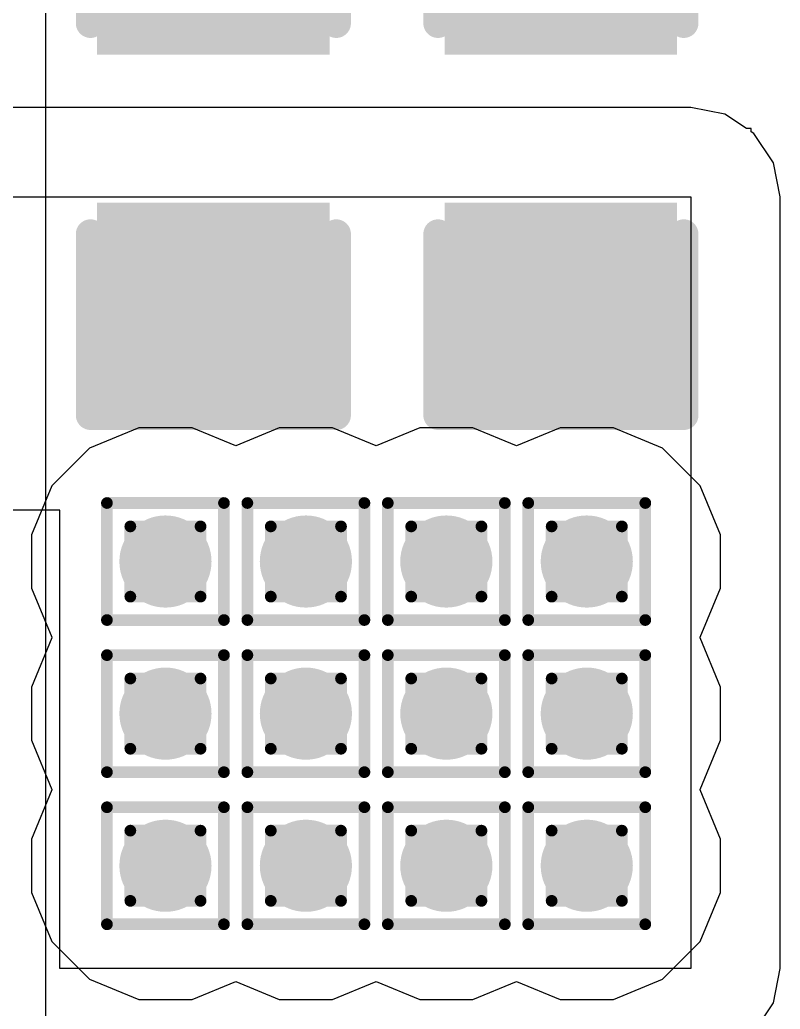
# Model space of a CAD drawing. Header units: inches. Extents: x -18 to 5357, y -8 to 5291.
# Drawn here: x 10.03 to 13.331, y 9.524 to 13.819 of the extents above; entities that cross this region are included whole.
import ezdxf

# ---------------------------------------------------------------- set-up
doc = ezdxf.new("R2010")
doc.units = ezdxf.units.IN
for name, color, linetype in [('Bottom Layer', 5, 'Continuous'), ('Drill Drawing', 1, 'Continuous'), ('Ground', 16, 'Continuous'), ('Power', 76, 'Continuous'), ('Top Layer', 1, 'Continuous'), ('Top Overlay', 2, 'Continuous'), ('Top Paste', 8, 'Continuous'), ('Top Solder', 216, 'Continuous'), ('Via Holes', 16, 'Continuous')]:
    doc.layers.add(name, color=color, linetype=linetype)

# ---------------------------------------------------------------- blocks, each defined once
blk = doc.blocks.new('C___0603_133')
at = {"layer": 'Top Layer'}
for points in [[(-0.381, 0.4445), (-0.381, -0.4445), (-1.143, -0.4445), (-1.143, 0.4445)], [(1.143, 0.4445), (1.143, -0.4445), (0.381, -0.4445), (0.381, 0.4445)]]:
    blk.add_hatch(color=1, dxfattribs=at).paths.add_polyline_path(points)
at = {"layer": 'Top Paste'}
for points in [[(-0.381, 0.4445), (-0.381, -0.4445), (-1.143, -0.4445), (-1.143, 0.4445)], [(1.143, 0.4445), (1.143, -0.4445), (0.381, -0.4445), (0.381, 0.4445)]]:
    blk.add_hatch(color=8, dxfattribs=at).paths.add_polyline_path(points)
at = {"layer": 'Top Solder'}
for points in [[(-0.321, 0.5045), (-0.321, -0.5045), (-1.203, -0.5045), (-1.203, 0.5045)], [(1.203, 0.5045), (1.203, -0.5045), (0.321, -0.5045), (0.321, 0.5045)]]:
    blk.add_hatch(color=216, dxfattribs=at).paths.add_polyline_path(points)
at = {"layer": 'Top Overlay'}
for points in [[(-0.4572, 0.5334, 0.127, 0.127, 0), (-1.2446, 0.5334, 0.127, 0.127, 0)], [(-1.2446, -0.5334, 0.127, 0.127, 0), (-1.2446, 0.5334, 0.127, 0.127, 0)], [(1.2446, 0.5334, 0.127, 0.127, 0), (0.4572, 0.5334, 0.127, 0.127, 0)], [(1.2446, -0.5334, 0.127, 0.127, 0), (1.2446, 0.5334, 0.127, 0.127, 0)], [(-0.4572, -0.5334, 0.127, 0.127, 0), (-1.2446, -0.5334, 0.127, 0.127, 0)], [(1.2446, -0.5334, 0.127, 0.127, 0), (0.4572, -0.5334, 0.127, 0.127, 0)]]:
    blk.add_lwpolyline(points, format="xyseb", dxfattribs=at)
for points in [[(-1.2763, 0.5334, 0.0635, 0.0635, 1), (-1.2128, 0.5334, 0.0635, 0.0635, 1)], [(-1.2763, 0.5334, 0.0635, 0.0635, 1), (-1.2128, 0.5334, 0.0635, 0.0635, 1)], [(-0.4889, 0.5334, 0.0635, 0.0635, 1), (-0.4254, 0.5334, 0.0635, 0.0635, 1)], [(0.4255, 0.5334, 0.0635, 0.0635, 1), (0.489, 0.5334, 0.0635, 0.0635, 1)], [(1.2129, 0.5334, 0.0635, 0.0635, 1), (1.2764, 0.5334, 0.0635, 0.0635, 1)], [(1.2129, 0.5334, 0.0635, 0.0635, 1), (1.2764, 0.5334, 0.0635, 0.0635, 1)], [(-1.2764, -0.5334, 0.0635, 0.0635, 1), (-1.2128, -0.5334, 0.0635, 0.0635, 1)], [(-1.2764, -0.5334, 0.0635, 0.0635, 1), (-1.2128, -0.5334, 0.0635, 0.0635, 1)], [(-0.4889, -0.5334, 0.0635, 0.0635, 1), (-0.4254, -0.5334, 0.0635, 0.0635, 1)], [(0.4255, -0.5334, 0.0635, 0.0635, 1), (0.489, -0.5334, 0.0635, 0.0635, 1)], [(1.2129, -0.5334, 0.0635, 0.0635, 1), (1.2764, -0.5334, 0.0635, 0.0635, 1)], [(1.2129, -0.5334, 0.0635, 0.0635, 1), (1.2764, -0.5334, 0.0635, 0.0635, 1)]]:
    blk.add_lwpolyline(points, format="xyseb", close=True, dxfattribs=at)
blk = doc.blocks.new('C___0603_134')
at = {"layer": 'Top Layer'}
for points in [[(-0.381, 0.4445), (-0.381, -0.4445), (-1.143, -0.4445), (-1.143, 0.4445)], [(1.143, 0.4445), (1.143, -0.4445), (0.381, -0.4445), (0.381, 0.4445)]]:
    blk.add_hatch(color=1, dxfattribs=at).paths.add_polyline_path(points)
at = {"layer": 'Top Paste'}
for points in [[(-0.381, 0.4445), (-0.381, -0.4445), (-1.143, -0.4445), (-1.143, 0.4445)], [(1.143, 0.4445), (1.143, -0.4445), (0.381, -0.4445), (0.381, 0.4445)]]:
    blk.add_hatch(color=8, dxfattribs=at).paths.add_polyline_path(points)
at = {"layer": 'Top Solder'}
for points in [[(-0.321, 0.5045), (-0.321, -0.5045), (-1.203, -0.5045), (-1.203, 0.5045)], [(1.203, 0.5045), (1.203, -0.5045), (0.321, -0.5045), (0.321, 0.5045)]]:
    blk.add_hatch(color=216, dxfattribs=at).paths.add_polyline_path(points)
at = {"layer": 'Top Overlay'}
for points in [[(-1.2446, -0.5334, 0.127, 0.127, 0), (-1.2446, 0.5334, 0.127, 0.127, 0)], [(-0.4572, 0.5334, 0.127, 0.127, 0), (-1.2446, 0.5334, 0.127, 0.127, 0)], [(0.4572, 0.5334, 0.127, 0.127, 0), (1.2446, 0.5334, 0.127, 0.127, 0)], [(1.2446, -0.5334, 0.127, 0.127, 0), (1.2446, 0.5334, 0.127, 0.127, 0)], [(-0.4572, -0.5334, 0.127, 0.127, 0), (-1.2446, -0.5334, 0.127, 0.127, 0)], [(1.2446, -0.5334, 0.127, 0.127, 0), (0.4572, -0.5334, 0.127, 0.127, 0)]]:
    blk.add_lwpolyline(points, format="xyseb", dxfattribs=at)
for points in [[(-1.2764, 0.5334, 0.0635, 0.0635, 1), (-1.2128, 0.5334, 0.0635, 0.0635, 1)], [(-1.2764, 0.5334, 0.0635, 0.0635, 1), (-1.2128, 0.5334, 0.0635, 0.0635, 1)], [(-0.4889, 0.5334, 0.0635, 0.0635, 1), (-0.4254, 0.5334, 0.0635, 0.0635, 1)], [(0.4255, 0.5334, 0.0635, 0.0635, 1), (0.489, 0.5334, 0.0635, 0.0635, 1)], [(1.2128, 0.5334, 0.0635, 0.0635, 1), (1.2764, 0.5334, 0.0635, 0.0635, 1)], [(1.2128, 0.5334, 0.0635, 0.0635, 1), (1.2764, 0.5334, 0.0635, 0.0635, 1)], [(-1.2764, -0.5334, 0.0635, 0.0635, 1), (-1.2128, -0.5334, 0.0635, 0.0635, 1)], [(-1.2764, -0.5334, 0.0635, 0.0635, 1), (-1.2128, -0.5334, 0.0635, 0.0635, 1)], [(-0.4889, -0.5334, 0.0635, 0.0635, 1), (-0.4254, -0.5334, 0.0635, 0.0635, 1)], [(0.4255, -0.5334, 0.0635, 0.0635, 1), (0.489, -0.5334, 0.0635, 0.0635, 1)], [(1.2128, -0.5334, 0.0635, 0.0635, 1), (1.2764, -0.5334, 0.0635, 0.0635, 1)], [(1.2128, -0.5334, 0.0635, 0.0635, 1), (1.2764, -0.5334, 0.0635, 0.0635, 1)]]:
    blk.add_lwpolyline(points, format="xyseb", close=True, dxfattribs=at)

msp = doc.modelspace()

# ---------------------------------------------------------------- hatches: boundary and pattern name
at = {"layer": 'Bottom Layer'}
h = msp.add_hatch(color=5, dxfattribs=at)
edge = h.paths.add_edge_path()
edge.add_arc((10.6623, 11.4671), 0.2, 0, 360)
h = msp.add_hatch(color=5, dxfattribs=at)
edge = h.paths.add_edge_path()
edge.add_arc((11.2719, 11.4671), 0.2, 0, 360)
h = msp.add_hatch(color=5, dxfattribs=at)
edge = h.paths.add_edge_path()
edge.add_arc((11.8815, 11.4671), 0.2, 0, 360)
h = msp.add_hatch(color=5, dxfattribs=at)
edge = h.paths.add_edge_path()
edge.add_arc((12.4911, 11.4671), 0.2, 0, 360)
h = msp.add_hatch(color=5, dxfattribs=at)
edge = h.paths.add_edge_path()
edge.add_arc((10.6623, 10.8067), 0.2, 0, 360)
h = msp.add_hatch(color=5, dxfattribs=at)
edge = h.paths.add_edge_path()
edge.add_arc((11.2719, 10.8067), 0.2, 0, 360)
h = msp.add_hatch(color=5, dxfattribs=at)
edge = h.paths.add_edge_path()
edge.add_arc((11.8815, 10.8067), 0.2, 0, 360)
h = msp.add_hatch(color=5, dxfattribs=at)
edge = h.paths.add_edge_path()
edge.add_arc((12.4911, 10.8067), 0.2, 0, 360)
h = msp.add_hatch(color=5, dxfattribs=at)
edge = h.paths.add_edge_path()
edge.add_arc((10.6623, 10.1463), 0.2, 0, 360)
h = msp.add_hatch(color=5, dxfattribs=at)
edge = h.paths.add_edge_path()
edge.add_arc((11.2719, 10.1463), 0.2, 0, 360)
h = msp.add_hatch(color=5, dxfattribs=at)
edge = h.paths.add_edge_path()
edge.add_arc((11.8815, 10.1463), 0.2, 0, 360)
h = msp.add_hatch(color=5, dxfattribs=at)
edge = h.paths.add_edge_path()
edge.add_arc((12.4911, 10.1463), 0.2, 0, 360)
at = {"layer": 'Ground'}
h = msp.add_hatch(color=16, dxfattribs=at)
edge = h.paths.add_edge_path()
edge.add_arc((10.6623, 11.4671), 0.2, 0, 360)
h = msp.add_hatch(color=16, dxfattribs=at)
edge = h.paths.add_edge_path()
edge.add_arc((11.2719, 11.4671), 0.2, 0, 360)
h = msp.add_hatch(color=16, dxfattribs=at)
edge = h.paths.add_edge_path()
edge.add_arc((11.8815, 11.4671), 0.2, 0, 360)
h = msp.add_hatch(color=16, dxfattribs=at)
edge = h.paths.add_edge_path()
edge.add_arc((12.4911, 11.4671), 0.2, 0, 360)
h = msp.add_hatch(color=16, dxfattribs=at)
edge = h.paths.add_edge_path()
edge.add_arc((10.6623, 10.8067), 0.2, 0, 360)
h = msp.add_hatch(color=16, dxfattribs=at)
edge = h.paths.add_edge_path()
edge.add_arc((11.2719, 10.8067), 0.2, 0, 360)
h = msp.add_hatch(color=16, dxfattribs=at)
edge = h.paths.add_edge_path()
edge.add_arc((11.8815, 10.8067), 0.2, 0, 360)
h = msp.add_hatch(color=16, dxfattribs=at)
edge = h.paths.add_edge_path()
edge.add_arc((12.4911, 10.8067), 0.2, 0, 360)
h = msp.add_hatch(color=16, dxfattribs=at)
edge = h.paths.add_edge_path()
edge.add_arc((10.6623, 10.1463), 0.2, 0, 360)
h = msp.add_hatch(color=16, dxfattribs=at)
edge = h.paths.add_edge_path()
edge.add_arc((11.2719, 10.1463), 0.2, 0, 360)
h = msp.add_hatch(color=16, dxfattribs=at)
edge = h.paths.add_edge_path()
edge.add_arc((11.8815, 10.1463), 0.2, 0, 360)
h = msp.add_hatch(color=16, dxfattribs=at)
edge = h.paths.add_edge_path()
edge.add_arc((12.4911, 10.1463), 0.2, 0, 360)
at = {"layer": 'Power'}
h = msp.add_hatch(color=76, dxfattribs=at)
edge = h.paths.add_edge_path()
edge.add_arc((10.6623, 11.4671), 0.2, 0, 360)
h = msp.add_hatch(color=76, dxfattribs=at)
edge = h.paths.add_edge_path()
edge.add_arc((11.2719, 11.4671), 0.2, 0, 360)
h = msp.add_hatch(color=76, dxfattribs=at)
edge = h.paths.add_edge_path()
edge.add_arc((11.8815, 11.4671), 0.2, 0, 360)
h = msp.add_hatch(color=76, dxfattribs=at)
edge = h.paths.add_edge_path()
edge.add_arc((12.4911, 11.4671), 0.2, 0, 360)
h = msp.add_hatch(color=76, dxfattribs=at)
edge = h.paths.add_edge_path()
edge.add_arc((10.6623, 10.8067), 0.2, 0, 360)
h = msp.add_hatch(color=76, dxfattribs=at)
edge = h.paths.add_edge_path()
edge.add_arc((11.2719, 10.8067), 0.2, 0, 360)
h = msp.add_hatch(color=76, dxfattribs=at)
edge = h.paths.add_edge_path()
edge.add_arc((11.8815, 10.8067), 0.2, 0, 360)
h = msp.add_hatch(color=76, dxfattribs=at)
edge = h.paths.add_edge_path()
edge.add_arc((12.4911, 10.8067), 0.2, 0, 360)
h = msp.add_hatch(color=76, dxfattribs=at)
edge = h.paths.add_edge_path()
edge.add_arc((10.6623, 10.1463), 0.2, 0, 360)
h = msp.add_hatch(color=76, dxfattribs=at)
edge = h.paths.add_edge_path()
edge.add_arc((11.2719, 10.1463), 0.2, 0, 360)
h = msp.add_hatch(color=76, dxfattribs=at)
edge = h.paths.add_edge_path()
edge.add_arc((11.8815, 10.1463), 0.2, 0, 360)
h = msp.add_hatch(color=76, dxfattribs=at)
edge = h.paths.add_edge_path()
edge.add_arc((12.4911, 10.1463), 0.2, 0, 360)
at = {"layer": 'Top Layer'}
h = msp.add_hatch(color=1, dxfattribs=at)
edge = h.paths.add_edge_path()
edge.add_arc((10.6623, 11.4671), 0.2, 0, 360)
h = msp.add_hatch(color=1, dxfattribs=at)
edge = h.paths.add_edge_path()
edge.add_arc((11.2719, 11.4671), 0.2, 0, 360)
h = msp.add_hatch(color=1, dxfattribs=at)
edge = h.paths.add_edge_path()
edge.add_arc((11.8815, 11.4671), 0.2, 0, 360)
h = msp.add_hatch(color=1, dxfattribs=at)
edge = h.paths.add_edge_path()
edge.add_arc((12.4911, 11.4671), 0.2, 0, 360)
h = msp.add_hatch(color=1, dxfattribs=at)
edge = h.paths.add_edge_path()
edge.add_arc((10.6623, 10.8067), 0.2, 0, 360)
h = msp.add_hatch(color=1, dxfattribs=at)
edge = h.paths.add_edge_path()
edge.add_arc((11.2719, 10.8067), 0.2, 0, 360)
h = msp.add_hatch(color=1, dxfattribs=at)
edge = h.paths.add_edge_path()
edge.add_arc((11.8815, 10.8067), 0.2, 0, 360)
h = msp.add_hatch(color=1, dxfattribs=at)
edge = h.paths.add_edge_path()
edge.add_arc((12.4911, 10.8067), 0.2, 0, 360)
h = msp.add_hatch(color=1, dxfattribs=at)
edge = h.paths.add_edge_path()
edge.add_arc((10.6623, 10.1463), 0.2, 0, 360)
h = msp.add_hatch(color=1, dxfattribs=at)
edge = h.paths.add_edge_path()
edge.add_arc((11.2719, 10.1463), 0.2, 0, 360)
h = msp.add_hatch(color=1, dxfattribs=at)
edge = h.paths.add_edge_path()
edge.add_arc((11.8815, 10.1463), 0.2, 0, 360)
h = msp.add_hatch(color=1, dxfattribs=at)
edge = h.paths.add_edge_path()
edge.add_arc((12.4911, 10.1463), 0.2, 0, 360)
at = {"layer": 'Via Holes'}
h = msp.add_hatch(color=7, dxfattribs=at)
edge = h.paths.add_edge_path()
edge.add_arc((10.6623, 11.4671), 0.1, 0, 360)
h = msp.add_hatch(color=7, dxfattribs=at)
edge = h.paths.add_edge_path()
edge.add_arc((11.2719, 11.4671), 0.1, 0, 360)
h = msp.add_hatch(color=7, dxfattribs=at)
edge = h.paths.add_edge_path()
edge.add_arc((11.8815, 11.4671), 0.1, 0, 360)
h = msp.add_hatch(color=7, dxfattribs=at)
edge = h.paths.add_edge_path()
edge.add_arc((12.4911, 11.4671), 0.1, 0, 360)
h = msp.add_hatch(color=7, dxfattribs=at)
edge = h.paths.add_edge_path()
edge.add_arc((10.6623, 10.8067), 0.1, 0, 360)
h = msp.add_hatch(color=7, dxfattribs=at)
edge = h.paths.add_edge_path()
edge.add_arc((11.2719, 10.8067), 0.1, 0, 360)
h = msp.add_hatch(color=7, dxfattribs=at)
edge = h.paths.add_edge_path()
edge.add_arc((11.8815, 10.8067), 0.1, 0, 360)
h = msp.add_hatch(color=7, dxfattribs=at)
edge = h.paths.add_edge_path()
edge.add_arc((12.4911, 10.8067), 0.1, 0, 360)
h = msp.add_hatch(color=7, dxfattribs=at)
edge = h.paths.add_edge_path()
edge.add_arc((10.6623, 10.1463), 0.1, 0, 360)
h = msp.add_hatch(color=7, dxfattribs=at)
edge = h.paths.add_edge_path()
edge.add_arc((11.2719, 10.1463), 0.1, 0, 360)
h = msp.add_hatch(color=7, dxfattribs=at)
edge = h.paths.add_edge_path()
edge.add_arc((11.8815, 10.1463), 0.1, 0, 360)
h = msp.add_hatch(color=7, dxfattribs=at)
edge = h.paths.add_edge_path()
edge.add_arc((12.4911, 10.1463), 0.1, 0, 360)

# ---------------------------------------------------------------- linework, layer by layer
at = {"layer": 'Bottom Layer'}
for p, q in [((10.5467, 12.0481), (10.3332, 11.9596)), ((10.7779, 12.0481), (10.5467, 12.0481)), ((10.9671, 11.9697), (10.7779, 12.0481)), ((11.1563, 12.0481), (10.9671, 11.9697)), ((11.3875, 12.0481), (11.1563, 12.0481)), ((11.5767, 11.9697), (11.3875, 12.0481)), ((11.7659, 12.0481), (11.5767, 11.9697)), ((11.9971, 12.0481), (11.7659, 12.0481)), ((12.1863, 11.9697), (11.9971, 12.0481)), ((12.3755, 12.0481), (12.1863, 11.9697)), ((12.6067, 12.0481), (12.3755, 12.0481)), ((12.8202, 11.9596), (12.6067, 12.0481)), ((10.3332, 11.9596), (10.1698, 11.7962)), ((12.9837, 11.7962), (12.8202, 11.9596)), ((10.1698, 11.7962), (10.0813, 11.5827)), ((13.0721, 11.5827), (12.9837, 11.7962)), ((10.0813, 11.5827), (10.0813, 11.3515)), ((13.0721, 11.3515), (13.0721, 11.5827)), ((10.0813, 11.3515), (10.1698, 11.138)), ((12.9837, 11.138), (13.0721, 11.3515)), ((10.1698, 11.1358), (10.0813, 10.9223)), ((10.1698, 11.138), (10.1709, 11.1369)), ((10.1709, 11.1369), (10.1698, 11.1358)), ((12.9826, 11.1369), (12.9837, 11.138)), ((12.9837, 11.1358), (12.9826, 11.1369)), ((13.0721, 10.9223), (12.9837, 11.1358)), ((10.0813, 10.9223), (10.0813, 10.6911)), ((13.0721, 10.6911), (13.0721, 10.9223)), ((10.0813, 10.6911), (10.1698, 10.4776)), ((12.9837, 10.4776), (13.0721, 10.6911)), ((10.1698, 10.4754), (10.0813, 10.2618)), ((10.1698, 10.4776), (10.1709, 10.4765)), ((10.1709, 10.4765), (10.1698, 10.4754)), ((12.9826, 10.4765), (12.9837, 10.4776)), ((12.9837, 10.4754), (12.9826, 10.4765)), ((13.0721, 10.2618), (12.9837, 10.4754)), ((10.0813, 10.2618), (10.0813, 10.0307)), ((13.0721, 10.0307), (13.0721, 10.2618)), ((10.0813, 10.0307), (10.1698, 9.8172)), ((12.9837, 9.8172), (13.0721, 10.0307)), ((10.1698, 9.8172), (10.3332, 9.6537)), ((12.8202, 9.6537), (12.9837, 9.8172)), ((10.3332, 9.6537), (10.5467, 9.5653)), ((10.7779, 9.5653), (10.9671, 9.6437)), ((10.9671, 9.6437), (11.1563, 9.5653)), ((11.3875, 9.5653), (11.5767, 9.6437)), ((11.5767, 9.6437), (11.7659, 9.5653)), ((11.9971, 9.5653), (12.1863, 9.6437)), ((12.1863, 9.6437), (12.3755, 9.5653)), ((12.6067, 9.5653), (12.8202, 9.6537)), ((10.5467, 9.5653), (10.7779, 9.5653)), ((11.1563, 9.5653), (11.3875, 9.5653)), ((11.7659, 9.5653), (11.9971, 9.5653)), ((12.3755, 9.5653), (12.6067, 9.5653))]:
    msp.add_line(p, q, dxfattribs=at)
at = {"layer": 'Drill Drawing'}
for points in [[(10.4083, 11.7211, 0.0508, 0.0508, 0), (10.9163, 11.7211, 0.0508, 0.0508, 0)], [(10.4083, 11.2131, 0.0508, 0.0508, 0), (10.4083, 11.7211, 0.0508, 0.0508, 0)], [(10.9163, 11.2131, 0.0508, 0.0508, 0), (10.9163, 11.7211, 0.0508, 0.0508, 0)], [(11.0179, 11.7211, 0.0508, 0.0508, 0), (11.5259, 11.7211, 0.0508, 0.0508, 0)], [(11.0179, 11.2131, 0.0508, 0.0508, 0), (11.0179, 11.7211, 0.0508, 0.0508, 0)], [(11.5259, 11.2131, 0.0508, 0.0508, 0), (11.5259, 11.7211, 0.0508, 0.0508, 0)], [(11.6275, 11.7211, 0.0508, 0.0508, 0), (12.1355, 11.7211, 0.0508, 0.0508, 0)], [(11.6275, 11.2131, 0.0508, 0.0508, 0), (11.6275, 11.7211, 0.0508, 0.0508, 0)], [(12.1355, 11.2131, 0.0508, 0.0508, 0), (12.1355, 11.7211, 0.0508, 0.0508, 0)], [(12.2371, 11.7211, 0.0508, 0.0508, 0), (12.7451, 11.7211, 0.0508, 0.0508, 0)], [(12.2371, 11.2131, 0.0508, 0.0508, 0), (12.2371, 11.7211, 0.0508, 0.0508, 0)], [(12.7451, 11.2131, 0.0508, 0.0508, 0), (12.7451, 11.7211, 0.0508, 0.0508, 0)], [(10.5099, 11.6195, 0.0508, 0.0508, 0), (10.8147, 11.6195, 0.0508, 0.0508, 0)], [(10.5099, 11.3147, 0.0508, 0.0508, 0), (10.5099, 11.6195, 0.0508, 0.0508, 0)], [(10.8147, 11.3147, 0.0508, 0.0508, 0), (10.8147, 11.6195, 0.0508, 0.0508, 0)], [(11.1195, 11.6195, 0.0508, 0.0508, 0), (11.4243, 11.6195, 0.0508, 0.0508, 0)], [(11.1195, 11.3147, 0.0508, 0.0508, 0), (11.1195, 11.6195, 0.0508, 0.0508, 0)], [(11.4243, 11.3147, 0.0508, 0.0508, 0), (11.4243, 11.6195, 0.0508, 0.0508, 0)], [(11.7291, 11.6195, 0.0508, 0.0508, 0), (12.0339, 11.6195, 0.0508, 0.0508, 0)], [(11.7291, 11.3147, 0.0508, 0.0508, 0), (11.7291, 11.6195, 0.0508, 0.0508, 0)], [(12.0339, 11.3147, 0.0508, 0.0508, 0), (12.0339, 11.6195, 0.0508, 0.0508, 0)], [(12.3387, 11.6195, 0.0508, 0.0508, 0), (12.6435, 11.6195, 0.0508, 0.0508, 0)], [(12.3387, 11.3147, 0.0508, 0.0508, 0), (12.3387, 11.6195, 0.0508, 0.0508, 0)], [(12.6435, 11.3147, 0.0508, 0.0508, 0), (12.6435, 11.6195, 0.0508, 0.0508, 0)], [(10.5099, 11.3147, 0.0508, 0.0508, 0), (10.8147, 11.3147, 0.0508, 0.0508, 0)], [(11.1195, 11.3147, 0.0508, 0.0508, 0), (11.4243, 11.3147, 0.0508, 0.0508, 0)], [(11.7291, 11.3147, 0.0508, 0.0508, 0), (12.0339, 11.3147, 0.0508, 0.0508, 0)], [(12.3387, 11.3147, 0.0508, 0.0508, 0), (12.6435, 11.3147, 0.0508, 0.0508, 0)], [(10.4083, 11.2131, 0.0508, 0.0508, 0), (10.9163, 11.2131, 0.0508, 0.0508, 0)], [(11.0179, 11.2131, 0.0508, 0.0508, 0), (11.5259, 11.2131, 0.0508, 0.0508, 0)], [(11.6275, 11.2131, 0.0508, 0.0508, 0), (12.1355, 11.2131, 0.0508, 0.0508, 0)], [(12.2371, 11.2131, 0.0508, 0.0508, 0), (12.7451, 11.2131, 0.0508, 0.0508, 0)], [(10.4083, 11.0607, 0.0508, 0.0508, 0), (10.9163, 11.0607, 0.0508, 0.0508, 0)], [(10.4083, 10.5527, 0.0508, 0.0508, 0), (10.4083, 11.0607, 0.0508, 0.0508, 0)], [(10.9163, 10.5527, 0.0508, 0.0508, 0), (10.9163, 11.0607, 0.0508, 0.0508, 0)], [(11.0179, 11.0607, 0.0508, 0.0508, 0), (11.5259, 11.0607, 0.0508, 0.0508, 0)], [(11.0179, 10.5527, 0.0508, 0.0508, 0), (11.0179, 11.0607, 0.0508, 0.0508, 0)], [(11.5259, 10.5527, 0.0508, 0.0508, 0), (11.5259, 11.0607, 0.0508, 0.0508, 0)], [(11.6275, 11.0607, 0.0508, 0.0508, 0), (12.1355, 11.0607, 0.0508, 0.0508, 0)], [(11.6275, 10.5527, 0.0508, 0.0508, 0), (11.6275, 11.0607, 0.0508, 0.0508, 0)], [(12.1355, 10.5527, 0.0508, 0.0508, 0), (12.1355, 11.0607, 0.0508, 0.0508, 0)], [(12.2371, 11.0607, 0.0508, 0.0508, 0), (12.7451, 11.0607, 0.0508, 0.0508, 0)], [(12.2371, 10.5527, 0.0508, 0.0508, 0), (12.2371, 11.0607, 0.0508, 0.0508, 0)], [(12.7451, 10.5527, 0.0508, 0.0508, 0), (12.7451, 11.0607, 0.0508, 0.0508, 0)], [(10.5099, 10.9591, 0.0508, 0.0508, 0), (10.8147, 10.9591, 0.0508, 0.0508, 0)], [(10.5099, 10.6543, 0.0508, 0.0508, 0), (10.5099, 10.9591, 0.0508, 0.0508, 0)], [(10.8147, 10.6543, 0.0508, 0.0508, 0), (10.8147, 10.9591, 0.0508, 0.0508, 0)], [(11.1195, 10.9591, 0.0508, 0.0508, 0), (11.4243, 10.9591, 0.0508, 0.0508, 0)], [(11.1195, 10.6543, 0.0508, 0.0508, 0), (11.1195, 10.9591, 0.0508, 0.0508, 0)], [(11.4243, 10.6543, 0.0508, 0.0508, 0), (11.4243, 10.9591, 0.0508, 0.0508, 0)], [(11.7291, 10.9591, 0.0508, 0.0508, 0), (12.0339, 10.9591, 0.0508, 0.0508, 0)], [(11.7291, 10.6543, 0.0508, 0.0508, 0), (11.7291, 10.9591, 0.0508, 0.0508, 0)], [(12.0339, 10.6543, 0.0508, 0.0508, 0), (12.0339, 10.9591, 0.0508, 0.0508, 0)], [(12.3387, 10.9591, 0.0508, 0.0508, 0), (12.6435, 10.9591, 0.0508, 0.0508, 0)], [(12.3387, 10.6543, 0.0508, 0.0508, 0), (12.3387, 10.9591, 0.0508, 0.0508, 0)], [(12.6435, 10.6543, 0.0508, 0.0508, 0), (12.6435, 10.9591, 0.0508, 0.0508, 0)], [(10.5099, 10.6543, 0.0508, 0.0508, 0), (10.8147, 10.6543, 0.0508, 0.0508, 0)], [(11.1195, 10.6543, 0.0508, 0.0508, 0), (11.4243, 10.6543, 0.0508, 0.0508, 0)], [(11.7291, 10.6543, 0.0508, 0.0508, 0), (12.0339, 10.6543, 0.0508, 0.0508, 0)], [(12.3387, 10.6543, 0.0508, 0.0508, 0), (12.6435, 10.6543, 0.0508, 0.0508, 0)], [(10.4083, 10.5527, 0.0508, 0.0508, 0), (10.9163, 10.5527, 0.0508, 0.0508, 0)], [(11.0179, 10.5527, 0.0508, 0.0508, 0), (11.5259, 10.5527, 0.0508, 0.0508, 0)], [(11.6275, 10.5527, 0.0508, 0.0508, 0), (12.1355, 10.5527, 0.0508, 0.0508, 0)], [(12.2371, 10.5527, 0.0508, 0.0508, 0), (12.7451, 10.5527, 0.0508, 0.0508, 0)], [(10.4083, 10.4003, 0.0508, 0.0508, 0), (10.9163, 10.4003, 0.0508, 0.0508, 0)], [(10.4083, 9.8923, 0.0508, 0.0508, 0), (10.4083, 10.4003, 0.0508, 0.0508, 0)], [(10.9163, 9.8923, 0.0508, 0.0508, 0), (10.9163, 10.4003, 0.0508, 0.0508, 0)], [(11.0179, 10.4003, 0.0508, 0.0508, 0), (11.5259, 10.4003, 0.0508, 0.0508, 0)], [(11.0179, 9.8923, 0.0508, 0.0508, 0), (11.0179, 10.4003, 0.0508, 0.0508, 0)], [(11.5259, 9.8923, 0.0508, 0.0508, 0), (11.5259, 10.4003, 0.0508, 0.0508, 0)], [(11.6275, 10.4003, 0.0508, 0.0508, 0), (12.1355, 10.4003, 0.0508, 0.0508, 0)], [(11.6275, 9.8923, 0.0508, 0.0508, 0), (11.6275, 10.4003, 0.0508, 0.0508, 0)], [(12.1355, 9.8923, 0.0508, 0.0508, 0), (12.1355, 10.4003, 0.0508, 0.0508, 0)], [(12.2371, 10.4003, 0.0508, 0.0508, 0), (12.7451, 10.4003, 0.0508, 0.0508, 0)], [(12.2371, 9.8923, 0.0508, 0.0508, 0), (12.2371, 10.4003, 0.0508, 0.0508, 0)], [(12.7451, 9.8923, 0.0508, 0.0508, 0), (12.7451, 10.4003, 0.0508, 0.0508, 0)], [(10.5099, 10.2987, 0.0508, 0.0508, 0), (10.8147, 10.2987, 0.0508, 0.0508, 0)], [(10.5099, 9.9939, 0.0508, 0.0508, 0), (10.5099, 10.2987, 0.0508, 0.0508, 0)], [(10.8147, 9.9939, 0.0508, 0.0508, 0), (10.8147, 10.2987, 0.0508, 0.0508, 0)], [(11.1195, 10.2987, 0.0508, 0.0508, 0), (11.4243, 10.2987, 0.0508, 0.0508, 0)], [(11.1195, 9.9939, 0.0508, 0.0508, 0), (11.1195, 10.2987, 0.0508, 0.0508, 0)], [(11.4243, 9.9939, 0.0508, 0.0508, 0), (11.4243, 10.2987, 0.0508, 0.0508, 0)], [(11.7291, 10.2987, 0.0508, 0.0508, 0), (12.0339, 10.2987, 0.0508, 0.0508, 0)], [(11.7291, 9.9939, 0.0508, 0.0508, 0), (11.7291, 10.2987, 0.0508, 0.0508, 0)], [(12.0339, 9.9939, 0.0508, 0.0508, 0), (12.0339, 10.2987, 0.0508, 0.0508, 0)], [(12.3387, 10.2987, 0.0508, 0.0508, 0), (12.6435, 10.2987, 0.0508, 0.0508, 0)], [(12.3387, 9.9939, 0.0508, 0.0508, 0), (12.3387, 10.2987, 0.0508, 0.0508, 0)], [(12.6435, 9.9939, 0.0508, 0.0508, 0), (12.6435, 10.2987, 0.0508, 0.0508, 0)], [(10.5099, 9.9939, 0.0508, 0.0508, 0), (10.8147, 9.9939, 0.0508, 0.0508, 0)], [(11.1195, 9.9939, 0.0508, 0.0508, 0), (11.4243, 9.9939, 0.0508, 0.0508, 0)], [(11.7291, 9.9939, 0.0508, 0.0508, 0), (12.0339, 9.9939, 0.0508, 0.0508, 0)], [(12.3387, 9.9939, 0.0508, 0.0508, 0), (12.6435, 9.9939, 0.0508, 0.0508, 0)], [(10.4083, 9.8923, 0.0508, 0.0508, 0), (10.9163, 9.8923, 0.0508, 0.0508, 0)], [(11.0179, 9.8923, 0.0508, 0.0508, 0), (11.5259, 9.8923, 0.0508, 0.0508, 0)], [(11.6275, 9.8923, 0.0508, 0.0508, 0), (12.1355, 9.8923, 0.0508, 0.0508, 0)], [(12.2371, 9.8923, 0.0508, 0.0508, 0), (12.7451, 9.8923, 0.0508, 0.0508, 0)]]:
    msp.add_lwpolyline(points, format="xyseb", dxfattribs=at)
for points in [[(10.3956, 11.7211, 0.0254, 0.0254, 1), (10.421, 11.7211, 0.0254, 0.0254, 1)], [(10.3956, 11.7211, 0.0254, 0.0254, 1), (10.421, 11.7211, 0.0254, 0.0254, 1)], [(10.9036, 11.7211, 0.0254, 0.0254, 1), (10.929, 11.7211, 0.0254, 0.0254, 1)], [(10.9036, 11.7211, 0.0254, 0.0254, 1), (10.929, 11.7211, 0.0254, 0.0254, 1)], [(11.0052, 11.7211, 0.0254, 0.0254, 1), (11.0306, 11.7211, 0.0254, 0.0254, 1)], [(11.0052, 11.7211, 0.0254, 0.0254, 1), (11.0306, 11.7211, 0.0254, 0.0254, 1)], [(11.5132, 11.7211, 0.0254, 0.0254, 1), (11.5386, 11.7211, 0.0254, 0.0254, 1)], [(11.5132, 11.7211, 0.0254, 0.0254, 1), (11.5386, 11.7211, 0.0254, 0.0254, 1)], [(11.6148, 11.7211, 0.0254, 0.0254, 1), (11.6402, 11.7211, 0.0254, 0.0254, 1)], [(11.6148, 11.7211, 0.0254, 0.0254, 1), (11.6402, 11.7211, 0.0254, 0.0254, 1)], [(12.1228, 11.7211, 0.0254, 0.0254, 1), (12.1482, 11.7211, 0.0254, 0.0254, 1)], [(12.1228, 11.7211, 0.0254, 0.0254, 1), (12.1482, 11.7211, 0.0254, 0.0254, 1)], [(12.2244, 11.7211, 0.0254, 0.0254, 1), (12.2498, 11.7211, 0.0254, 0.0254, 1)], [(12.2244, 11.7211, 0.0254, 0.0254, 1), (12.2498, 11.7211, 0.0254, 0.0254, 1)], [(12.7324, 11.7211, 0.0254, 0.0254, 1), (12.7578, 11.7211, 0.0254, 0.0254, 1)], [(12.7324, 11.7211, 0.0254, 0.0254, 1), (12.7578, 11.7211, 0.0254, 0.0254, 1)], [(10.4972, 11.6195, 0.0254, 0.0254, 1), (10.5226, 11.6195, 0.0254, 0.0254, 1)], [(10.4972, 11.6195, 0.0254, 0.0254, 1), (10.5226, 11.6195, 0.0254, 0.0254, 1)], [(10.802, 11.6195, 0.0254, 0.0254, 1), (10.8274, 11.6195, 0.0254, 0.0254, 1)], [(10.802, 11.6195, 0.0254, 0.0254, 1), (10.8274, 11.6195, 0.0254, 0.0254, 1)], [(11.1068, 11.6195, 0.0254, 0.0254, 1), (11.1322, 11.6195, 0.0254, 0.0254, 1)], [(11.1068, 11.6195, 0.0254, 0.0254, 1), (11.1322, 11.6195, 0.0254, 0.0254, 1)], [(11.4116, 11.6195, 0.0254, 0.0254, 1), (11.437, 11.6195, 0.0254, 0.0254, 1)], [(11.4116, 11.6195, 0.0254, 0.0254, 1), (11.437, 11.6195, 0.0254, 0.0254, 1)], [(11.7164, 11.6195, 0.0254, 0.0254, 1), (11.7418, 11.6195, 0.0254, 0.0254, 1)], [(11.7164, 11.6195, 0.0254, 0.0254, 1), (11.7418, 11.6195, 0.0254, 0.0254, 1)], [(12.0212, 11.6195, 0.0254, 0.0254, 1), (12.0466, 11.6195, 0.0254, 0.0254, 1)], [(12.0212, 11.6195, 0.0254, 0.0254, 1), (12.0466, 11.6195, 0.0254, 0.0254, 1)], [(12.326, 11.6195, 0.0254, 0.0254, 1), (12.3514, 11.6195, 0.0254, 0.0254, 1)], [(12.326, 11.6195, 0.0254, 0.0254, 1), (12.3514, 11.6195, 0.0254, 0.0254, 1)], [(12.6308, 11.6195, 0.0254, 0.0254, 1), (12.6562, 11.6195, 0.0254, 0.0254, 1)], [(12.6308, 11.6195, 0.0254, 0.0254, 1), (12.6562, 11.6195, 0.0254, 0.0254, 1)], [(10.4972, 11.3147, 0.0254, 0.0254, 1), (10.5226, 11.3147, 0.0254, 0.0254, 1)], [(10.4972, 11.3147, 0.0254, 0.0254, 1), (10.5226, 11.3147, 0.0254, 0.0254, 1)], [(10.802, 11.3147, 0.0254, 0.0254, 1), (10.8274, 11.3147, 0.0254, 0.0254, 1)], [(10.802, 11.3147, 0.0254, 0.0254, 1), (10.8274, 11.3147, 0.0254, 0.0254, 1)], [(11.1068, 11.3147, 0.0254, 0.0254, 1), (11.1322, 11.3147, 0.0254, 0.0254, 1)], [(11.1068, 11.3147, 0.0254, 0.0254, 1), (11.1322, 11.3147, 0.0254, 0.0254, 1)], [(11.4116, 11.3147, 0.0254, 0.0254, 1), (11.437, 11.3147, 0.0254, 0.0254, 1)], [(11.4116, 11.3147, 0.0254, 0.0254, 1), (11.437, 11.3147, 0.0254, 0.0254, 1)], [(11.7164, 11.3147, 0.0254, 0.0254, 1), (11.7418, 11.3147, 0.0254, 0.0254, 1)], [(11.7164, 11.3147, 0.0254, 0.0254, 1), (11.7418, 11.3147, 0.0254, 0.0254, 1)], [(12.0212, 11.3147, 0.0254, 0.0254, 1), (12.0466, 11.3147, 0.0254, 0.0254, 1)], [(12.0212, 11.3147, 0.0254, 0.0254, 1), (12.0466, 11.3147, 0.0254, 0.0254, 1)], [(12.326, 11.3147, 0.0254, 0.0254, 1), (12.3514, 11.3147, 0.0254, 0.0254, 1)], [(12.326, 11.3147, 0.0254, 0.0254, 1), (12.3514, 11.3147, 0.0254, 0.0254, 1)], [(12.6308, 11.3147, 0.0254, 0.0254, 1), (12.6562, 11.3147, 0.0254, 0.0254, 1)], [(12.6308, 11.3147, 0.0254, 0.0254, 1), (12.6562, 11.3147, 0.0254, 0.0254, 1)], [(10.3956, 11.2131, 0.0254, 0.0254, 1), (10.421, 11.2131, 0.0254, 0.0254, 1)], [(10.3956, 11.2131, 0.0254, 0.0254, 1), (10.421, 11.2131, 0.0254, 0.0254, 1)], [(10.9036, 11.2131, 0.0254, 0.0254, 1), (10.929, 11.2131, 0.0254, 0.0254, 1)], [(10.9036, 11.2131, 0.0254, 0.0254, 1), (10.929, 11.2131, 0.0254, 0.0254, 1)], [(11.0052, 11.2131, 0.0254, 0.0254, 1), (11.0306, 11.2131, 0.0254, 0.0254, 1)], [(11.0052, 11.2131, 0.0254, 0.0254, 1), (11.0306, 11.2131, 0.0254, 0.0254, 1)], [(11.5132, 11.2131, 0.0254, 0.0254, 1), (11.5386, 11.2131, 0.0254, 0.0254, 1)], [(11.5132, 11.2131, 0.0254, 0.0254, 1), (11.5386, 11.2131, 0.0254, 0.0254, 1)], [(11.6148, 11.2131, 0.0254, 0.0254, 1), (11.6402, 11.2131, 0.0254, 0.0254, 1)], [(11.6148, 11.2131, 0.0254, 0.0254, 1), (11.6402, 11.2131, 0.0254, 0.0254, 1)], [(12.1228, 11.2131, 0.0254, 0.0254, 1), (12.1482, 11.2131, 0.0254, 0.0254, 1)], [(12.1228, 11.2131, 0.0254, 0.0254, 1), (12.1482, 11.2131, 0.0254, 0.0254, 1)], [(12.2244, 11.2131, 0.0254, 0.0254, 1), (12.2498, 11.2131, 0.0254, 0.0254, 1)], [(12.2244, 11.2131, 0.0254, 0.0254, 1), (12.2498, 11.2131, 0.0254, 0.0254, 1)], [(12.7324, 11.2131, 0.0254, 0.0254, 1), (12.7578, 11.2131, 0.0254, 0.0254, 1)], [(12.7324, 11.2131, 0.0254, 0.0254, 1), (12.7578, 11.2131, 0.0254, 0.0254, 1)], [(10.3956, 11.0607, 0.0254, 0.0254, 1), (10.421, 11.0607, 0.0254, 0.0254, 1)], [(10.3956, 11.0607, 0.0254, 0.0254, 1), (10.421, 11.0607, 0.0254, 0.0254, 1)], [(10.9036, 11.0607, 0.0254, 0.0254, 1), (10.929, 11.0607, 0.0254, 0.0254, 1)], [(10.9036, 11.0607, 0.0254, 0.0254, 1), (10.929, 11.0607, 0.0254, 0.0254, 1)], [(11.0052, 11.0607, 0.0254, 0.0254, 1), (11.0306, 11.0607, 0.0254, 0.0254, 1)], [(11.0052, 11.0607, 0.0254, 0.0254, 1), (11.0306, 11.0607, 0.0254, 0.0254, 1)], [(11.5132, 11.0607, 0.0254, 0.0254, 1), (11.5386, 11.0607, 0.0254, 0.0254, 1)], [(11.5132, 11.0607, 0.0254, 0.0254, 1), (11.5386, 11.0607, 0.0254, 0.0254, 1)], [(11.6148, 11.0607, 0.0254, 0.0254, 1), (11.6402, 11.0607, 0.0254, 0.0254, 1)], [(11.6148, 11.0607, 0.0254, 0.0254, 1), (11.6402, 11.0607, 0.0254, 0.0254, 1)], [(12.1228, 11.0607, 0.0254, 0.0254, 1), (12.1482, 11.0607, 0.0254, 0.0254, 1)], [(12.1228, 11.0607, 0.0254, 0.0254, 1), (12.1482, 11.0607, 0.0254, 0.0254, 1)], [(12.2244, 11.0607, 0.0254, 0.0254, 1), (12.2498, 11.0607, 0.0254, 0.0254, 1)], [(12.2244, 11.0607, 0.0254, 0.0254, 1), (12.2498, 11.0607, 0.0254, 0.0254, 1)], [(12.7324, 11.0607, 0.0254, 0.0254, 1), (12.7578, 11.0607, 0.0254, 0.0254, 1)], [(12.7324, 11.0607, 0.0254, 0.0254, 1), (12.7578, 11.0607, 0.0254, 0.0254, 1)], [(10.4972, 10.9591, 0.0254, 0.0254, 1), (10.5226, 10.9591, 0.0254, 0.0254, 1)], [(10.4972, 10.9591, 0.0254, 0.0254, 1), (10.5226, 10.9591, 0.0254, 0.0254, 1)], [(10.802, 10.9591, 0.0254, 0.0254, 1), (10.8274, 10.9591, 0.0254, 0.0254, 1)], [(10.802, 10.9591, 0.0254, 0.0254, 1), (10.8274, 10.9591, 0.0254, 0.0254, 1)], [(11.1068, 10.9591, 0.0254, 0.0254, 1), (11.1322, 10.9591, 0.0254, 0.0254, 1)], [(11.1068, 10.9591, 0.0254, 0.0254, 1), (11.1322, 10.9591, 0.0254, 0.0254, 1)], [(11.4116, 10.9591, 0.0254, 0.0254, 1), (11.437, 10.9591, 0.0254, 0.0254, 1)], [(11.4116, 10.9591, 0.0254, 0.0254, 1), (11.437, 10.9591, 0.0254, 0.0254, 1)], [(11.7164, 10.9591, 0.0254, 0.0254, 1), (11.7418, 10.9591, 0.0254, 0.0254, 1)], [(11.7164, 10.9591, 0.0254, 0.0254, 1), (11.7418, 10.9591, 0.0254, 0.0254, 1)], [(12.0212, 10.9591, 0.0254, 0.0254, 1), (12.0466, 10.9591, 0.0254, 0.0254, 1)], [(12.0212, 10.9591, 0.0254, 0.0254, 1), (12.0466, 10.9591, 0.0254, 0.0254, 1)], [(12.326, 10.9591, 0.0254, 0.0254, 1), (12.3514, 10.9591, 0.0254, 0.0254, 1)], [(12.326, 10.9591, 0.0254, 0.0254, 1), (12.3514, 10.9591, 0.0254, 0.0254, 1)], [(12.6308, 10.9591, 0.0254, 0.0254, 1), (12.6562, 10.9591, 0.0254, 0.0254, 1)], [(12.6308, 10.9591, 0.0254, 0.0254, 1), (12.6562, 10.9591, 0.0254, 0.0254, 1)], [(10.4972, 10.6543, 0.0254, 0.0254, 1), (10.5226, 10.6543, 0.0254, 0.0254, 1)], [(10.4972, 10.6543, 0.0254, 0.0254, 1), (10.5226, 10.6543, 0.0254, 0.0254, 1)], [(10.802, 10.6543, 0.0254, 0.0254, 1), (10.8274, 10.6543, 0.0254, 0.0254, 1)], [(10.802, 10.6543, 0.0254, 0.0254, 1), (10.8274, 10.6543, 0.0254, 0.0254, 1)], [(11.1068, 10.6543, 0.0254, 0.0254, 1), (11.1322, 10.6543, 0.0254, 0.0254, 1)], [(11.1068, 10.6543, 0.0254, 0.0254, 1), (11.1322, 10.6543, 0.0254, 0.0254, 1)], [(11.4116, 10.6543, 0.0254, 0.0254, 1), (11.437, 10.6543, 0.0254, 0.0254, 1)], [(11.4116, 10.6543, 0.0254, 0.0254, 1), (11.437, 10.6543, 0.0254, 0.0254, 1)], [(11.7164, 10.6543, 0.0254, 0.0254, 1), (11.7418, 10.6543, 0.0254, 0.0254, 1)], [(11.7164, 10.6543, 0.0254, 0.0254, 1), (11.7418, 10.6543, 0.0254, 0.0254, 1)], [(12.0212, 10.6543, 0.0254, 0.0254, 1), (12.0466, 10.6543, 0.0254, 0.0254, 1)], [(12.0212, 10.6543, 0.0254, 0.0254, 1), (12.0466, 10.6543, 0.0254, 0.0254, 1)], [(12.326, 10.6543, 0.0254, 0.0254, 1), (12.3514, 10.6543, 0.0254, 0.0254, 1)], [(12.326, 10.6543, 0.0254, 0.0254, 1), (12.3514, 10.6543, 0.0254, 0.0254, 1)], [(12.6308, 10.6543, 0.0254, 0.0254, 1), (12.6562, 10.6543, 0.0254, 0.0254, 1)], [(12.6308, 10.6543, 0.0254, 0.0254, 1), (12.6562, 10.6543, 0.0254, 0.0254, 1)], [(10.3956, 10.5527, 0.0254, 0.0254, 1), (10.421, 10.5527, 0.0254, 0.0254, 1)], [(10.3956, 10.5527, 0.0254, 0.0254, 1), (10.421, 10.5527, 0.0254, 0.0254, 1)], [(10.9036, 10.5527, 0.0254, 0.0254, 1), (10.929, 10.5527, 0.0254, 0.0254, 1)], [(10.9036, 10.5527, 0.0254, 0.0254, 1), (10.929, 10.5527, 0.0254, 0.0254, 1)], [(11.0052, 10.5527, 0.0254, 0.0254, 1), (11.0306, 10.5527, 0.0254, 0.0254, 1)], [(11.0052, 10.5527, 0.0254, 0.0254, 1), (11.0306, 10.5527, 0.0254, 0.0254, 1)], [(11.5132, 10.5527, 0.0254, 0.0254, 1), (11.5386, 10.5527, 0.0254, 0.0254, 1)], [(11.5132, 10.5527, 0.0254, 0.0254, 1), (11.5386, 10.5527, 0.0254, 0.0254, 1)], [(11.6148, 10.5527, 0.0254, 0.0254, 1), (11.6402, 10.5527, 0.0254, 0.0254, 1)], [(11.6148, 10.5527, 0.0254, 0.0254, 1), (11.6402, 10.5527, 0.0254, 0.0254, 1)], [(12.1228, 10.5527, 0.0254, 0.0254, 1), (12.1482, 10.5527, 0.0254, 0.0254, 1)], [(12.1228, 10.5527, 0.0254, 0.0254, 1), (12.1482, 10.5527, 0.0254, 0.0254, 1)], [(12.2244, 10.5527, 0.0254, 0.0254, 1), (12.2498, 10.5527, 0.0254, 0.0254, 1)], [(12.2244, 10.5527, 0.0254, 0.0254, 1), (12.2498, 10.5527, 0.0254, 0.0254, 1)], [(12.7324, 10.5527, 0.0254, 0.0254, 1), (12.7578, 10.5527, 0.0254, 0.0254, 1)], [(12.7324, 10.5527, 0.0254, 0.0254, 1), (12.7578, 10.5527, 0.0254, 0.0254, 1)], [(10.3956, 10.4003, 0.0254, 0.0254, 1), (10.421, 10.4003, 0.0254, 0.0254, 1)], [(10.3956, 10.4003, 0.0254, 0.0254, 1), (10.421, 10.4003, 0.0254, 0.0254, 1)], [(10.9036, 10.4003, 0.0254, 0.0254, 1), (10.929, 10.4003, 0.0254, 0.0254, 1)], [(10.9036, 10.4003, 0.0254, 0.0254, 1), (10.929, 10.4003, 0.0254, 0.0254, 1)], [(11.0052, 10.4003, 0.0254, 0.0254, 1), (11.0306, 10.4003, 0.0254, 0.0254, 1)], [(11.0052, 10.4003, 0.0254, 0.0254, 1), (11.0306, 10.4003, 0.0254, 0.0254, 1)], [(11.5132, 10.4003, 0.0254, 0.0254, 1), (11.5386, 10.4003, 0.0254, 0.0254, 1)], [(11.5132, 10.4003, 0.0254, 0.0254, 1), (11.5386, 10.4003, 0.0254, 0.0254, 1)], [(11.6148, 10.4003, 0.0254, 0.0254, 1), (11.6402, 10.4003, 0.0254, 0.0254, 1)], [(11.6148, 10.4003, 0.0254, 0.0254, 1), (11.6402, 10.4003, 0.0254, 0.0254, 1)], [(12.1228, 10.4003, 0.0254, 0.0254, 1), (12.1482, 10.4003, 0.0254, 0.0254, 1)], [(12.1228, 10.4003, 0.0254, 0.0254, 1), (12.1482, 10.4003, 0.0254, 0.0254, 1)], [(12.2244, 10.4003, 0.0254, 0.0254, 1), (12.2498, 10.4003, 0.0254, 0.0254, 1)], [(12.2244, 10.4003, 0.0254, 0.0254, 1), (12.2498, 10.4003, 0.0254, 0.0254, 1)], [(12.7324, 10.4003, 0.0254, 0.0254, 1), (12.7578, 10.4003, 0.0254, 0.0254, 1)], [(12.7324, 10.4003, 0.0254, 0.0254, 1), (12.7578, 10.4003, 0.0254, 0.0254, 1)], [(10.4972, 10.2987, 0.0254, 0.0254, 1), (10.5226, 10.2987, 0.0254, 0.0254, 1)], [(10.4972, 10.2987, 0.0254, 0.0254, 1), (10.5226, 10.2987, 0.0254, 0.0254, 1)], [(10.802, 10.2987, 0.0254, 0.0254, 1), (10.8274, 10.2987, 0.0254, 0.0254, 1)], [(10.802, 10.2987, 0.0254, 0.0254, 1), (10.8274, 10.2987, 0.0254, 0.0254, 1)], [(11.1068, 10.2987, 0.0254, 0.0254, 1), (11.1322, 10.2987, 0.0254, 0.0254, 1)], [(11.1068, 10.2987, 0.0254, 0.0254, 1), (11.1322, 10.2987, 0.0254, 0.0254, 1)], [(11.4116, 10.2987, 0.0254, 0.0254, 1), (11.437, 10.2987, 0.0254, 0.0254, 1)], [(11.4116, 10.2987, 0.0254, 0.0254, 1), (11.437, 10.2987, 0.0254, 0.0254, 1)], [(11.7164, 10.2987, 0.0254, 0.0254, 1), (11.7418, 10.2987, 0.0254, 0.0254, 1)], [(11.7164, 10.2987, 0.0254, 0.0254, 1), (11.7418, 10.2987, 0.0254, 0.0254, 1)], [(12.0212, 10.2987, 0.0254, 0.0254, 1), (12.0466, 10.2987, 0.0254, 0.0254, 1)], [(12.0212, 10.2987, 0.0254, 0.0254, 1), (12.0466, 10.2987, 0.0254, 0.0254, 1)], [(12.326, 10.2987, 0.0254, 0.0254, 1), (12.3514, 10.2987, 0.0254, 0.0254, 1)], [(12.326, 10.2987, 0.0254, 0.0254, 1), (12.3514, 10.2987, 0.0254, 0.0254, 1)], [(12.6308, 10.2987, 0.0254, 0.0254, 1), (12.6562, 10.2987, 0.0254, 0.0254, 1)], [(12.6308, 10.2987, 0.0254, 0.0254, 1), (12.6562, 10.2987, 0.0254, 0.0254, 1)], [(10.4972, 9.9939, 0.0254, 0.0254, 1), (10.5226, 9.9939, 0.0254, 0.0254, 1)], [(10.4972, 9.9939, 0.0254, 0.0254, 1), (10.5226, 9.9939, 0.0254, 0.0254, 1)], [(10.802, 9.9939, 0.0254, 0.0254, 1), (10.8274, 9.9939, 0.0254, 0.0254, 1)], [(10.802, 9.9939, 0.0254, 0.0254, 1), (10.8274, 9.9939, 0.0254, 0.0254, 1)], [(11.1068, 9.9939, 0.0254, 0.0254, 1), (11.1322, 9.9939, 0.0254, 0.0254, 1)], [(11.1068, 9.9939, 0.0254, 0.0254, 1), (11.1322, 9.9939, 0.0254, 0.0254, 1)], [(11.4116, 9.9939, 0.0254, 0.0254, 1), (11.437, 9.9939, 0.0254, 0.0254, 1)], [(11.4116, 9.9939, 0.0254, 0.0254, 1), (11.437, 9.9939, 0.0254, 0.0254, 1)], [(11.7164, 9.9939, 0.0254, 0.0254, 1), (11.7418, 9.9939, 0.0254, 0.0254, 1)], [(11.7164, 9.9939, 0.0254, 0.0254, 1), (11.7418, 9.9939, 0.0254, 0.0254, 1)], [(12.0212, 9.9939, 0.0254, 0.0254, 1), (12.0466, 9.9939, 0.0254, 0.0254, 1)], [(12.0212, 9.9939, 0.0254, 0.0254, 1), (12.0466, 9.9939, 0.0254, 0.0254, 1)], [(12.326, 9.9939, 0.0254, 0.0254, 1), (12.3514, 9.9939, 0.0254, 0.0254, 1)], [(12.326, 9.9939, 0.0254, 0.0254, 1), (12.3514, 9.9939, 0.0254, 0.0254, 1)], [(12.6308, 9.9939, 0.0254, 0.0254, 1), (12.6562, 9.9939, 0.0254, 0.0254, 1)], [(12.6308, 9.9939, 0.0254, 0.0254, 1), (12.6562, 9.9939, 0.0254, 0.0254, 1)], [(10.3956, 9.8923, 0.0254, 0.0254, 1), (10.421, 9.8923, 0.0254, 0.0254, 1)], [(10.3956, 9.8923, 0.0254, 0.0254, 1), (10.421, 9.8923, 0.0254, 0.0254, 1)], [(10.9036, 9.8923, 0.0254, 0.0254, 1), (10.929, 9.8923, 0.0254, 0.0254, 1)], [(10.9036, 9.8923, 0.0254, 0.0254, 1), (10.929, 9.8923, 0.0254, 0.0254, 1)], [(11.0052, 9.8923, 0.0254, 0.0254, 1), (11.0306, 9.8923, 0.0254, 0.0254, 1)], [(11.0052, 9.8923, 0.0254, 0.0254, 1), (11.0306, 9.8923, 0.0254, 0.0254, 1)], [(11.5132, 9.8923, 0.0254, 0.0254, 1), (11.5386, 9.8923, 0.0254, 0.0254, 1)], [(11.5132, 9.8923, 0.0254, 0.0254, 1), (11.5386, 9.8923, 0.0254, 0.0254, 1)], [(11.6148, 9.8923, 0.0254, 0.0254, 1), (11.6402, 9.8923, 0.0254, 0.0254, 1)], [(11.6148, 9.8923, 0.0254, 0.0254, 1), (11.6402, 9.8923, 0.0254, 0.0254, 1)], [(12.1228, 9.8923, 0.0254, 0.0254, 1), (12.1482, 9.8923, 0.0254, 0.0254, 1)], [(12.1228, 9.8923, 0.0254, 0.0254, 1), (12.1482, 9.8923, 0.0254, 0.0254, 1)], [(12.2244, 9.8923, 0.0254, 0.0254, 1), (12.2498, 9.8923, 0.0254, 0.0254, 1)], [(12.2244, 9.8923, 0.0254, 0.0254, 1), (12.2498, 9.8923, 0.0254, 0.0254, 1)], [(12.7324, 9.8923, 0.0254, 0.0254, 1), (12.7578, 9.8923, 0.0254, 0.0254, 1)], [(12.7324, 9.8923, 0.0254, 0.0254, 1), (12.7578, 9.8923, 0.0254, 0.0254, 1)]]:
    msp.add_lwpolyline(points, format="xyseb", close=True, dxfattribs=at)
at = {"layer": 'Ground'}
for p, q in [((10.5467, 12.0481), (10.3332, 11.9596)), ((10.7779, 12.0481), (10.5467, 12.0481)), ((10.9671, 11.9697), (10.7779, 12.0481)), ((11.1563, 12.0481), (10.9671, 11.9697)), ((11.3875, 12.0481), (11.1563, 12.0481)), ((11.5767, 11.9697), (11.3875, 12.0481)), ((11.7659, 12.0481), (11.5767, 11.9697)), ((11.9971, 12.0481), (11.7659, 12.0481)), ((12.1863, 11.9697), (11.9971, 12.0481)), ((12.3755, 12.0481), (12.1863, 11.9697)), ((12.6067, 12.0481), (12.3755, 12.0481)), ((12.8202, 11.9596), (12.6067, 12.0481)), ((10.3332, 11.9596), (10.1698, 11.7962)), ((12.9837, 11.7962), (12.8202, 11.9596)), ((10.1698, 11.7962), (10.0813, 11.5827)), ((13.0721, 11.5827), (12.9837, 11.7962)), ((10.0813, 11.5827), (10.0813, 11.3515)), ((13.0721, 11.3515), (13.0721, 11.5827)), ((10.0813, 11.3515), (10.1698, 11.138)), ((12.9837, 11.138), (13.0721, 11.3515)), ((10.1698, 11.1358), (10.0813, 10.9223)), ((10.1698, 11.138), (10.1709, 11.1369)), ((10.1709, 11.1369), (10.1698, 11.1358)), ((12.9826, 11.1369), (12.9837, 11.138)), ((12.9837, 11.1358), (12.9826, 11.1369)), ((13.0721, 10.9223), (12.9837, 11.1358)), ((10.0813, 10.9223), (10.0813, 10.6911)), ((13.0721, 10.6911), (13.0721, 10.9223)), ((10.0813, 10.6911), (10.1698, 10.4776)), ((12.9837, 10.4776), (13.0721, 10.6911)), ((10.1698, 10.4754), (10.0813, 10.2618)), ((10.1698, 10.4776), (10.1709, 10.4765)), ((10.1709, 10.4765), (10.1698, 10.4754)), ((12.9826, 10.4765), (12.9837, 10.4776)), ((12.9837, 10.4754), (12.9826, 10.4765)), ((13.0721, 10.2618), (12.9837, 10.4754)), ((10.0813, 10.2618), (10.0813, 10.0307)), ((13.0721, 10.0307), (13.0721, 10.2618)), ((10.0813, 10.0307), (10.1698, 9.8172)), ((12.9837, 9.8172), (13.0721, 10.0307)), ((10.1698, 9.8172), (10.3332, 9.6537)), ((12.8202, 9.6537), (12.9837, 9.8172)), ((10.3332, 9.6537), (10.5467, 9.5653)), ((10.7779, 9.5653), (10.9671, 9.6437)), ((10.9671, 9.6437), (11.1563, 9.5653)), ((11.3875, 9.5653), (11.5767, 9.6437)), ((11.5767, 9.6437), (11.7659, 9.5653)), ((11.9971, 9.5653), (12.1863, 9.6437)), ((12.1863, 9.6437), (12.3755, 9.5653)), ((12.6067, 9.5653), (12.8202, 9.6537)), ((10.5467, 9.5653), (10.7779, 9.5653)), ((11.1563, 9.5653), (11.3875, 9.5653)), ((11.7659, 9.5653), (11.9971, 9.5653)), ((12.3755, 9.5653), (12.6067, 9.5653))]:
    msp.add_line(p, q, dxfattribs=at)
at = {"layer": 'Power'}
msp.add_line((10.1429, 5.5372), (10.1429, 14.966), dxfattribs=at)
at = {"layer": 'Top Layer'}
for p, q in [((12.9422, 13.4384), (8.4852, 13.4384)), ((13.0909, 13.4088), (12.9422, 13.4384)), ((13.1842, 13.3464), (13.0909, 13.4088)), ((13.2042, 13.3464), (13.1842, 13.3464)), ((13.2042, 13.3331), (13.2042, 13.3464)), ((13.2169, 13.3246), (13.2042, 13.3331)), ((13.3011, 13.1986), (13.2169, 13.3246)), ((13.3307, 13.0499), (13.3011, 13.1986)), ((7.4967, 13.0499), (12.9422, 13.0499)), ((12.9422, 13.0499), (12.9422, 9.6999)), ((13.3307, 9.6999), (13.3307, 13.0499)), ((10.2044, 11.6894), (7.4967, 11.6894)), ((10.2044, 9.6999), (10.2044, 11.6894)), ((12.9422, 9.6999), (10.2044, 9.6999)), ((13.3011, 9.5512), (13.3307, 9.6999)), ((13.2169, 9.4252), (13.3011, 9.5512))]:
    msp.add_line(p, q, dxfattribs=at)

# ---------------------------------------------------------------- block references
at = {"rotation": 270}
for name, p in [('C___0603_133', (10.8704, 13.3464)), ('C___0603_134', (12.3787, 13.3464))]:
    msp.add_blockref(name, p, dxfattribs=at)

doc.saveas('drawing.dxf')
